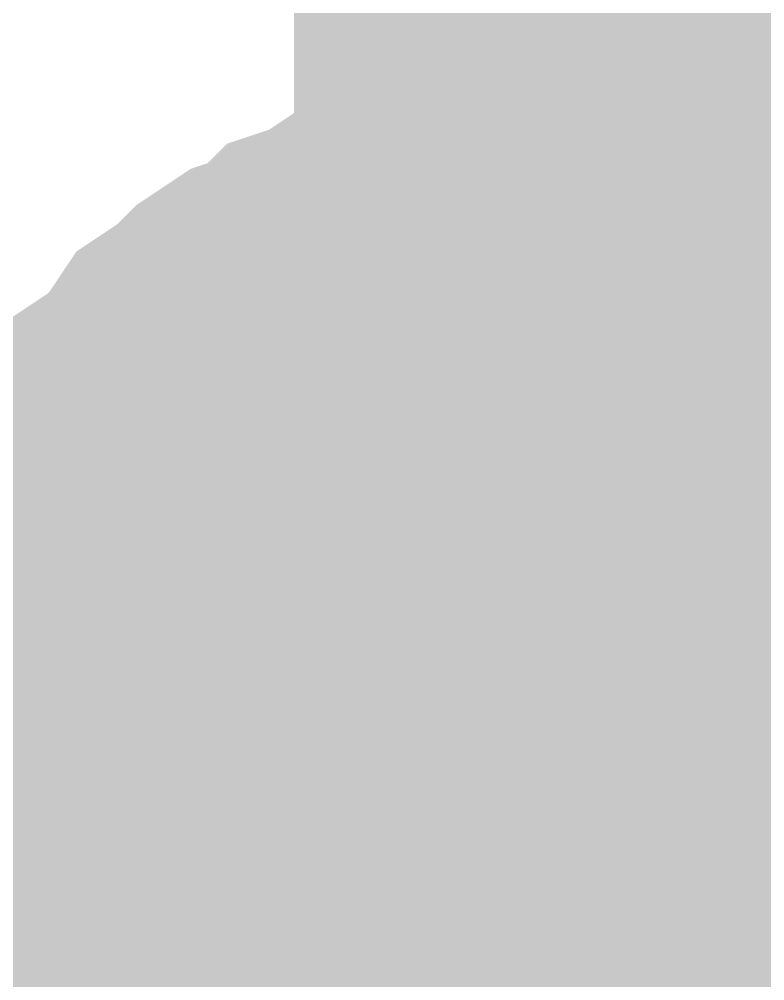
# Model space of a CAD drawing. Header units: inches. Extents: x 0 to 841, y 0 to 594.
# Drawn here: x 74.341 to 75.198, y 287.331 to 288.436 of the extents above; entities that cross this region are included whole.
import ezdxf

# ---------------------------------------------------------------- set-up
doc = ezdxf.new("R2010")
doc.units = ezdxf.units.IN
doc.layers.add('Sheet', color=255, linetype='Continuous')

msp = doc.modelspace()

# ---------------------------------------------------------------- linework, layer by layer
at = {"layer": 'Sheet'}
for points in [[(75.0315, 292.4969, 0.7493, 0.7493, 0), (75.0315, 287.4998, 0.7493, 0.7493, 0)], [(75.0315, 292.4969, 0.2997, 0.2997, 0), (75.0315, 287.4998, 0.2997, 0.2997, 0)], [(74.268, 287.4998, 0.2997, 0.2997, 0), (74.268, 287.5335, 0.2997, 0.2997, 0), (74.268, 287.5784, 0.2997, 0.2997, 0), (74.2792, 287.6121, 0.2997, 0.2997, 0), (74.2792, 287.657, 0.2997, 0.2997, 0), (74.2904, 287.6907, 0.2997, 0.2997, 0), (74.3017, 287.7244, 0.2997, 0.2997, 0), (74.3129, 287.7581, 0.2997, 0.2997, 0), (74.3241, 287.7917, 0.2997, 0.2997, 0), (74.3466, 287.8254, 0.2997, 0.2997, 0), (74.3578, 287.8591, 0.2997, 0.2997, 0), (74.3803, 287.8928, 0.2997, 0.2997, 0), (74.3915, 287.9153, 0.2997, 0.2997, 0), (74.4139, 287.949, 0.2997, 0.2997, 0), (74.4364, 287.9826, 0.2997, 0.2997, 0), (74.4701, 288.0051, 0.2997, 0.2997, 0), (74.4925, 288.0276, 0.2997, 0.2997, 0), (74.515, 288.0613, 0.2997, 0.2997, 0), (74.5487, 288.0837, 0.2997, 0.2997, 0), (74.5712, 288.1062, 0.2997, 0.2997, 0), (74.6048, 288.1286, 0.2997, 0.2997, 0), (74.6385, 288.1399, 0.2997, 0.2997, 0), (74.661, 288.1623, 0.2997, 0.2997, 0), (74.6947, 288.1735, 0.2997, 0.2997, 0), (74.7284, 288.196, 0.2997, 0.2997, 0), (74.762, 288.2072, 0.2997, 0.2997, 0), (74.807, 288.2185, 0.2997, 0.2997, 0), (74.8406, 288.2297, 0.2997, 0.2997, 0), (74.8743, 288.2409, 0.2997, 0.2997, 0), (74.9192, 288.2409, 0.2997, 0.2997, 0), (74.9529, 288.2522, 0.2997, 0.2997, 0), (74.9866, 288.2522, 0.2997, 0.2997, 0), (75.0315, 288.2522, 0.2997, 0.2997, 0)], [(74.268, 287.4998, 0.2997, 0.2997, 0), (74.268, 287.5335, 0.2997, 0.2997, 0), (74.268, 287.5784, 0.2997, 0.2997, 0), (74.2792, 287.6121, 0.2997, 0.2997, 0), (74.2792, 287.657, 0.2997, 0.2997, 0), (74.2904, 287.6907, 0.2997, 0.2997, 0), (74.3017, 287.7244, 0.2997, 0.2997, 0), (74.3129, 287.7581, 0.2997, 0.2997, 0), (74.3241, 287.7917, 0.2997, 0.2997, 0), (74.3466, 287.8254, 0.2997, 0.2997, 0), (74.3578, 287.8591, 0.2997, 0.2997, 0), (74.3803, 287.8928, 0.2997, 0.2997, 0), (74.3915, 287.9153, 0.2997, 0.2997, 0), (74.4139, 287.949, 0.2997, 0.2997, 0), (74.4364, 287.9826, 0.2997, 0.2997, 0), (74.4701, 288.0051, 0.2997, 0.2997, 0), (74.4925, 288.0276, 0.2997, 0.2997, 0), (74.515, 288.0613, 0.2997, 0.2997, 0), (74.5487, 288.0837, 0.2997, 0.2997, 0), (74.5712, 288.1062, 0.2997, 0.2997, 0), (74.6048, 288.1286, 0.2997, 0.2997, 0), (74.6385, 288.1399, 0.2997, 0.2997, 0), (74.661, 288.1623, 0.2997, 0.2997, 0), (74.6947, 288.1735, 0.2997, 0.2997, 0), (74.7284, 288.196, 0.2997, 0.2997, 0), (74.762, 288.2072, 0.2997, 0.2997, 0), (74.807, 288.2185, 0.2997, 0.2997, 0), (74.8406, 288.2297, 0.2997, 0.2997, 0), (74.8743, 288.2409, 0.2997, 0.2997, 0), (74.9192, 288.2409, 0.2997, 0.2997, 0), (74.9529, 288.2522, 0.2997, 0.2997, 0), (74.9866, 288.2522, 0.2997, 0.2997, 0), (75.0315, 288.2522, 0.2997, 0.2997, 0)], [(74.268, 287.4998, 0.2997, 0.2997, 0), (74.268, 287.5335, 0.2997, 0.2997, 0), (74.268, 287.5784, 0.2997, 0.2997, 0), (74.2792, 287.6121, 0.2997, 0.2997, 0), (74.2792, 287.657, 0.2997, 0.2997, 0), (74.2904, 287.6907, 0.2997, 0.2997, 0), (74.3017, 287.7244, 0.2997, 0.2997, 0), (74.3129, 287.7581, 0.2997, 0.2997, 0), (74.3241, 287.7917, 0.2997, 0.2997, 0), (74.3466, 287.8254, 0.2997, 0.2997, 0), (74.3578, 287.8591, 0.2997, 0.2997, 0), (74.3803, 287.8928, 0.2997, 0.2997, 0), (74.3915, 287.9153, 0.2997, 0.2997, 0), (74.4139, 287.949, 0.2997, 0.2997, 0), (74.4364, 287.9826, 0.2997, 0.2997, 0), (74.4701, 288.0051, 0.2997, 0.2997, 0), (74.4925, 288.0276, 0.2997, 0.2997, 0), (74.515, 288.0613, 0.2997, 0.2997, 0), (74.5487, 288.0837, 0.2997, 0.2997, 0), (74.5712, 288.1062, 0.2997, 0.2997, 0), (74.6048, 288.1286, 0.2997, 0.2997, 0), (74.6385, 288.1399, 0.2997, 0.2997, 0), (74.661, 288.1623, 0.2997, 0.2997, 0), (74.6947, 288.1735, 0.2997, 0.2997, 0), (74.7284, 288.196, 0.2997, 0.2997, 0), (74.762, 288.2072, 0.2997, 0.2997, 0), (74.807, 288.2185, 0.2997, 0.2997, 0), (74.8406, 288.2297, 0.2997, 0.2997, 0), (74.8743, 288.2409, 0.2997, 0.2997, 0), (74.9192, 288.2409, 0.2997, 0.2997, 0), (74.9529, 288.2522, 0.2997, 0.2997, 0), (74.9866, 288.2522, 0.2997, 0.2997, 0), (75.0315, 288.2522, 0.2997, 0.2997, 0)], [(75.0315, 288.2522, 0.2997, 0.2997, 0), (75.0315, 288.2522, 0.2997, 0.2997, 0)], [(75.0315, 288.2522, 0.2997, 0.2997, 0), (75.0652, 288.2522, 0.2997, 0.2997, 0), (75.1101, 288.2522, 0.2997, 0.2997, 0), (75.1438, 288.2409, 0.2997, 0.2997, 0), (75.1887, 288.2409, 0.2997, 0.2997, 0), (75.2224, 288.2297, 0.2997, 0.2997, 0), (75.2561, 288.2185, 0.2997, 0.2997, 0), (75.2898, 288.2072, 0.2997, 0.2997, 0), (75.3235, 288.196, 0.2997, 0.2997, 0), (75.3572, 288.1735, 0.2997, 0.2997, 0)], [(75.0315, 288.2522, 0.2997, 0.2997, 0), (75.0315, 288.2522, 0.2997, 0.2997, 0)], [(75.0315, 288.2522, 0.2997, 0.2997, 0), (75.0652, 288.2522, 0.2997, 0.2997, 0), (75.1101, 288.2522, 0.2997, 0.2997, 0), (75.1438, 288.2409, 0.2997, 0.2997, 0), (75.1887, 288.2409, 0.2997, 0.2997, 0), (75.2224, 288.2297, 0.2997, 0.2997, 0), (75.2561, 288.2185, 0.2997, 0.2997, 0), (75.2898, 288.2072, 0.2997, 0.2997, 0), (75.3235, 288.196, 0.2997, 0.2997, 0), (75.3572, 288.1735, 0.2997, 0.2997, 0)], [(75.0315, 288.2522, 0.2997, 0.2997, 0), (75.0315, 288.2522, 0.2997, 0.2997, 0)], [(75.0315, 288.2522, 0.2997, 0.2997, 0), (75.0652, 288.2522, 0.2997, 0.2997, 0), (75.1101, 288.2522, 0.2997, 0.2997, 0), (75.1438, 288.2409, 0.2997, 0.2997, 0), (75.1887, 288.2409, 0.2997, 0.2997, 0), (75.2224, 288.2297, 0.2997, 0.2997, 0), (75.2561, 288.2185, 0.2997, 0.2997, 0), (75.2898, 288.2072, 0.2997, 0.2997, 0), (75.3235, 288.196, 0.2997, 0.2997, 0), (75.3572, 288.1735, 0.2997, 0.2997, 0)], [(74.2904, 287.6907, 0.0991, 0.0991, 0), (74.3017, 287.7244, 0.0991, 0.0991, 0), (74.3129, 287.7581, 0.0991, 0.0991, 0), (74.3241, 287.7917, 0.0991, 0.0991, 0), (74.3466, 287.8254, 0.0991, 0.0991, 0), (74.3578, 287.8591, 0.0991, 0.0991, 0), (74.3803, 287.8928, 0.0991, 0.0991, 0), (74.3915, 287.9153, 0.0991, 0.0991, 0), (74.4139, 287.949, 0.0991, 0.0991, 0), (74.4364, 287.9826, 0.0991, 0.0991, 0), (74.4701, 288.0051, 0.0991, 0.0991, 0), (74.4925, 288.0276, 0.0991, 0.0991, 0), (74.515, 288.0613, 0.0991, 0.0991, 0), (74.5487, 288.0837, 0.0991, 0.0991, 0), (74.5712, 288.1062, 0.0991, 0.0991, 0), (74.6048, 288.1286, 0.0991, 0.0991, 0), (74.6385, 288.1399, 0.0991, 0.0991, 0), (74.661, 288.1623, 0.0991, 0.0991, 0), (74.6947, 288.1735, 0.0991, 0.0991, 0), (74.7284, 288.196, 0.0991, 0.0991, 0), (74.762, 288.2072, 0.0991, 0.0991, 0), (74.807, 288.2185, 0.0991, 0.0991, 0), (74.8406, 288.2297, 0.0991, 0.0991, 0), (74.8743, 288.2409, 0.0991, 0.0991, 0), (74.9192, 288.2409, 0.0991, 0.0991, 0), (74.9529, 288.2522, 0.0991, 0.0991, 0), (74.9866, 288.2522, 0.0991, 0.0991, 0), (75.0315, 288.2522, 0.0991, 0.0991, 0)], [(74.2904, 287.6907, 0.0991, 0.0991, 0), (74.3017, 287.7244, 0.0991, 0.0991, 0), (74.3129, 287.7581, 0.0991, 0.0991, 0), (74.3241, 287.7917, 0.0991, 0.0991, 0), (74.3466, 287.8254, 0.0991, 0.0991, 0), (74.3578, 287.8591, 0.0991, 0.0991, 0), (74.3803, 287.8928, 0.0991, 0.0991, 0), (74.3915, 287.9153, 0.0991, 0.0991, 0), (74.4139, 287.949, 0.0991, 0.0991, 0), (74.4364, 287.9826, 0.0991, 0.0991, 0), (74.4701, 288.0051, 0.0991, 0.0991, 0), (74.4925, 288.0276, 0.0991, 0.0991, 0), (74.515, 288.0613, 0.0991, 0.0991, 0), (74.5487, 288.0837, 0.0991, 0.0991, 0), (74.5712, 288.1062, 0.0991, 0.0991, 0), (74.6048, 288.1286, 0.0991, 0.0991, 0), (74.6385, 288.1399, 0.0991, 0.0991, 0), (74.661, 288.1623, 0.0991, 0.0991, 0), (74.6947, 288.1735, 0.0991, 0.0991, 0), (74.7284, 288.196, 0.0991, 0.0991, 0), (74.762, 288.2072, 0.0991, 0.0991, 0), (74.807, 288.2185, 0.0991, 0.0991, 0), (74.8406, 288.2297, 0.0991, 0.0991, 0), (74.8743, 288.2409, 0.0991, 0.0991, 0), (74.9192, 288.2409, 0.0991, 0.0991, 0), (74.9529, 288.2522, 0.0991, 0.0991, 0), (74.9866, 288.2522, 0.0991, 0.0991, 0), (75.0315, 288.2522, 0.0991, 0.0991, 0)], [(74.2904, 287.6907, 0.0991, 0.0991, 0), (74.3017, 287.7244, 0.0991, 0.0991, 0), (74.3129, 287.7581, 0.0991, 0.0991, 0), (74.3241, 287.7917, 0.0991, 0.0991, 0), (74.3466, 287.8254, 0.0991, 0.0991, 0), (74.3578, 287.8591, 0.0991, 0.0991, 0), (74.3803, 287.8928, 0.0991, 0.0991, 0), (74.3915, 287.9153, 0.0991, 0.0991, 0), (74.4139, 287.949, 0.0991, 0.0991, 0), (74.4364, 287.9826, 0.0991, 0.0991, 0), (74.4701, 288.0051, 0.0991, 0.0991, 0), (74.4925, 288.0276, 0.0991, 0.0991, 0), (74.515, 288.0613, 0.0991, 0.0991, 0), (74.5487, 288.0837, 0.0991, 0.0991, 0), (74.5712, 288.1062, 0.0991, 0.0991, 0), (74.6048, 288.1286, 0.0991, 0.0991, 0), (74.6385, 288.1399, 0.0991, 0.0991, 0), (74.661, 288.1623, 0.0991, 0.0991, 0), (74.6947, 288.1735, 0.0991, 0.0991, 0), (74.7284, 288.196, 0.0991, 0.0991, 0), (74.762, 288.2072, 0.0991, 0.0991, 0), (74.807, 288.2185, 0.0991, 0.0991, 0), (74.8406, 288.2297, 0.0991, 0.0991, 0), (74.8743, 288.2409, 0.0991, 0.0991, 0), (74.9192, 288.2409, 0.0991, 0.0991, 0), (74.9529, 288.2522, 0.0991, 0.0991, 0), (74.9866, 288.2522, 0.0991, 0.0991, 0), (75.0315, 288.2522, 0.0991, 0.0991, 0)], [(75.0315, 288.2522, 0.0991, 0.0991, 0), (75.0315, 288.2522, 0.0991, 0.0991, 0)], [(75.0315, 288.2522, 0.0991, 0.0991, 0), (75.0652, 288.2522, 0.0991, 0.0991, 0), (75.1101, 288.2522, 0.0991, 0.0991, 0), (75.1438, 288.2409, 0.0991, 0.0991, 0), (75.1887, 288.2409, 0.0991, 0.0991, 0), (75.2224, 288.2297, 0.0991, 0.0991, 0), (75.2561, 288.2185, 0.0991, 0.0991, 0)], [(75.0315, 288.2522, 0.0991, 0.0991, 0), (75.0315, 288.2522, 0.0991, 0.0991, 0)], [(75.0315, 288.2522, 0.0991, 0.0991, 0), (75.0652, 288.2522, 0.0991, 0.0991, 0), (75.1101, 288.2522, 0.0991, 0.0991, 0), (75.1438, 288.2409, 0.0991, 0.0991, 0), (75.1887, 288.2409, 0.0991, 0.0991, 0), (75.2224, 288.2297, 0.0991, 0.0991, 0), (75.2561, 288.2185, 0.0991, 0.0991, 0)], [(75.0315, 288.2522, 0.0991, 0.0991, 0), (75.0315, 288.2522, 0.0991, 0.0991, 0)], [(75.0315, 288.2522, 0.0991, 0.0991, 0), (75.0652, 288.2522, 0.0991, 0.0991, 0), (75.1101, 288.2522, 0.0991, 0.0991, 0), (75.1438, 288.2409, 0.0991, 0.0991, 0), (75.1887, 288.2409, 0.0991, 0.0991, 0), (75.2224, 288.2297, 0.0991, 0.0991, 0), (75.2561, 288.2185, 0.0991, 0.0991, 0)], [(74.515, 287.4998, 0.2997, 0.2997, 0), (74.515, 287.5222, 0.2997, 0.2997, 0), (74.515, 287.5559, 0.2997, 0.2997, 0), (74.5262, 287.5784, 0.2997, 0.2997, 0), (74.5262, 287.6008, 0.2997, 0.2997, 0), (74.5262, 287.6233, 0.2997, 0.2997, 0), (74.5375, 287.6458, 0.2997, 0.2997, 0), (74.5487, 287.6794, 0.2997, 0.2997, 0), (74.5599, 287.7019, 0.2997, 0.2997, 0), (74.5712, 287.7244, 0.2997, 0.2997, 0), (74.5824, 287.7468, 0.2997, 0.2997, 0), (74.5936, 287.7581, 0.2997, 0.2997, 0), (74.6048, 287.7805, 0.2997, 0.2997, 0), (74.6161, 287.803, 0.2997, 0.2997, 0), (74.6385, 287.8254, 0.2997, 0.2997, 0), (74.6498, 287.8367, 0.2997, 0.2997, 0), (74.6722, 287.8591, 0.2997, 0.2997, 0), (74.6834, 287.8703, 0.2997, 0.2997, 0), (74.7059, 287.8928, 0.2997, 0.2997, 0), (74.7284, 287.904, 0.2997, 0.2997, 0), (74.7396, 287.9153, 0.2997, 0.2997, 0), (74.762, 287.9377, 0.2997, 0.2997, 0), (74.7845, 287.949, 0.2997, 0.2997, 0), (74.807, 287.9602, 0.2997, 0.2997, 0), (74.8294, 287.9602, 0.2997, 0.2997, 0), (74.8519, 287.9714, 0.2997, 0.2997, 0), (74.8743, 287.9826, 0.2997, 0.2997, 0), (74.908, 287.9939, 0.2997, 0.2997, 0), (74.9305, 287.9939, 0.2997, 0.2997, 0), (74.9529, 287.9939, 0.2997, 0.2997, 0), (74.9754, 288.0051, 0.2997, 0.2997, 0), (75.0091, 288.0051, 0.2997, 0.2997, 0), (75.0315, 288.0051, 0.2997, 0.2997, 0)], [(74.515, 287.4998, 0.2997, 0.2997, 0), (74.515, 287.5222, 0.2997, 0.2997, 0), (74.515, 287.5559, 0.2997, 0.2997, 0), (74.5262, 287.5784, 0.2997, 0.2997, 0), (74.5262, 287.6008, 0.2997, 0.2997, 0), (74.5262, 287.6233, 0.2997, 0.2997, 0), (74.5375, 287.6458, 0.2997, 0.2997, 0), (74.5487, 287.6794, 0.2997, 0.2997, 0), (74.5599, 287.7019, 0.2997, 0.2997, 0), (74.5712, 287.7244, 0.2997, 0.2997, 0), (74.5824, 287.7468, 0.2997, 0.2997, 0), (74.5936, 287.7581, 0.2997, 0.2997, 0), (74.6048, 287.7805, 0.2997, 0.2997, 0), (74.6161, 287.803, 0.2997, 0.2997, 0), (74.6385, 287.8254, 0.2997, 0.2997, 0), (74.6498, 287.8367, 0.2997, 0.2997, 0), (74.6722, 287.8591, 0.2997, 0.2997, 0), (74.6834, 287.8703, 0.2997, 0.2997, 0), (74.7059, 287.8928, 0.2997, 0.2997, 0), (74.7284, 287.904, 0.2997, 0.2997, 0), (74.7396, 287.9153, 0.2997, 0.2997, 0), (74.762, 287.9377, 0.2997, 0.2997, 0), (74.7845, 287.949, 0.2997, 0.2997, 0), (74.807, 287.9602, 0.2997, 0.2997, 0), (74.8294, 287.9602, 0.2997, 0.2997, 0), (74.8519, 287.9714, 0.2997, 0.2997, 0), (74.8743, 287.9826, 0.2997, 0.2997, 0), (74.908, 287.9939, 0.2997, 0.2997, 0), (74.9305, 287.9939, 0.2997, 0.2997, 0), (74.9529, 287.9939, 0.2997, 0.2997, 0), (74.9754, 288.0051, 0.2997, 0.2997, 0), (75.0091, 288.0051, 0.2997, 0.2997, 0), (75.0315, 288.0051, 0.2997, 0.2997, 0)], [(75.0315, 288.0051, 0.2997, 0.2997, 0), (75.0315, 288.0051, 0.2997, 0.2997, 0)], [(75.0315, 288.0051, 0.2997, 0.2997, 0), (75.054, 288.0051, 0.2997, 0.2997, 0), (75.0877, 288.0051, 0.2997, 0.2997, 0), (75.1101, 287.9939, 0.2997, 0.2997, 0), (75.1326, 287.9939, 0.2997, 0.2997, 0), (75.1551, 287.9939, 0.2997, 0.2997, 0), (75.1775, 287.9826, 0.2997, 0.2997, 0), (75.2112, 287.9714, 0.2997, 0.2997, 0), (75.2337, 287.9602, 0.2997, 0.2997, 0), (75.2561, 287.9602, 0.2997, 0.2997, 0), (75.2786, 287.949, 0.2997, 0.2997, 0), (75.2898, 287.9377, 0.2997, 0.2997, 0), (75.3123, 287.9153, 0.2997, 0.2997, 0), (75.3347, 287.904, 0.2997, 0.2997, 0), (75.3572, 287.8928, 0.2997, 0.2997, 0)], [(75.0315, 288.0051, 0.2997, 0.2997, 0), (75.0315, 288.0051, 0.2997, 0.2997, 0)], [(75.0315, 288.0051, 0.2997, 0.2997, 0), (75.054, 288.0051, 0.2997, 0.2997, 0), (75.0877, 288.0051, 0.2997, 0.2997, 0), (75.1101, 287.9939, 0.2997, 0.2997, 0), (75.1326, 287.9939, 0.2997, 0.2997, 0), (75.1551, 287.9939, 0.2997, 0.2997, 0), (75.1775, 287.9826, 0.2997, 0.2997, 0), (75.2112, 287.9714, 0.2997, 0.2997, 0), (75.2337, 287.9602, 0.2997, 0.2997, 0), (75.2561, 287.9602, 0.2997, 0.2997, 0), (75.2786, 287.949, 0.2997, 0.2997, 0), (75.2898, 287.9377, 0.2997, 0.2997, 0), (75.3123, 287.9153, 0.2997, 0.2997, 0), (75.3347, 287.904, 0.2997, 0.2997, 0), (75.3572, 287.8928, 0.2997, 0.2997, 0)], [(74.515, 287.4998, 0.0991, 0.0991, 0), (74.515, 287.5222, 0.0991, 0.0991, 0), (74.515, 287.5559, 0.0991, 0.0991, 0), (74.5262, 287.5784, 0.0991, 0.0991, 0), (74.5262, 287.6008, 0.0991, 0.0991, 0), (74.5262, 287.6233, 0.0991, 0.0991, 0), (74.5375, 287.6458, 0.0991, 0.0991, 0), (74.5487, 287.6794, 0.0991, 0.0991, 0), (74.5599, 287.7019, 0.0991, 0.0991, 0), (74.5712, 287.7244, 0.0991, 0.0991, 0), (74.5824, 287.7468, 0.0991, 0.0991, 0), (74.5936, 287.7581, 0.0991, 0.0991, 0), (74.6048, 287.7805, 0.0991, 0.0991, 0), (74.6161, 287.803, 0.0991, 0.0991, 0), (74.6385, 287.8254, 0.0991, 0.0991, 0), (74.6498, 287.8367, 0.0991, 0.0991, 0), (74.6722, 287.8591, 0.0991, 0.0991, 0), (74.6834, 287.8703, 0.0991, 0.0991, 0), (74.7059, 287.8928, 0.0991, 0.0991, 0), (74.7284, 287.904, 0.0991, 0.0991, 0), (74.7396, 287.9153, 0.0991, 0.0991, 0), (74.762, 287.9377, 0.0991, 0.0991, 0), (74.7845, 287.949, 0.0991, 0.0991, 0), (74.807, 287.9602, 0.0991, 0.0991, 0), (74.8294, 287.9602, 0.0991, 0.0991, 0), (74.8519, 287.9714, 0.0991, 0.0991, 0), (74.8743, 287.9826, 0.0991, 0.0991, 0), (74.908, 287.9939, 0.0991, 0.0991, 0), (74.9305, 287.9939, 0.0991, 0.0991, 0), (74.9529, 287.9939, 0.0991, 0.0991, 0), (74.9754, 288.0051, 0.0991, 0.0991, 0), (75.0091, 288.0051, 0.0991, 0.0991, 0), (75.0315, 288.0051, 0.0991, 0.0991, 0)], [(74.515, 287.4998, 0.0991, 0.0991, 0), (74.515, 287.5222, 0.0991, 0.0991, 0), (74.515, 287.5559, 0.0991, 0.0991, 0), (74.5262, 287.5784, 0.0991, 0.0991, 0), (74.5262, 287.6008, 0.0991, 0.0991, 0), (74.5262, 287.6233, 0.0991, 0.0991, 0), (74.5375, 287.6458, 0.0991, 0.0991, 0), (74.5487, 287.6794, 0.0991, 0.0991, 0), (74.5599, 287.7019, 0.0991, 0.0991, 0), (74.5712, 287.7244, 0.0991, 0.0991, 0), (74.5824, 287.7468, 0.0991, 0.0991, 0), (74.5936, 287.7581, 0.0991, 0.0991, 0), (74.6048, 287.7805, 0.0991, 0.0991, 0), (74.6161, 287.803, 0.0991, 0.0991, 0), (74.6385, 287.8254, 0.0991, 0.0991, 0), (74.6498, 287.8367, 0.0991, 0.0991, 0), (74.6722, 287.8591, 0.0991, 0.0991, 0), (74.6834, 287.8703, 0.0991, 0.0991, 0), (74.7059, 287.8928, 0.0991, 0.0991, 0), (74.7284, 287.904, 0.0991, 0.0991, 0), (74.7396, 287.9153, 0.0991, 0.0991, 0), (74.762, 287.9377, 0.0991, 0.0991, 0), (74.7845, 287.949, 0.0991, 0.0991, 0), (74.807, 287.9602, 0.0991, 0.0991, 0), (74.8294, 287.9602, 0.0991, 0.0991, 0), (74.8519, 287.9714, 0.0991, 0.0991, 0), (74.8743, 287.9826, 0.0991, 0.0991, 0), (74.908, 287.9939, 0.0991, 0.0991, 0), (74.9305, 287.9939, 0.0991, 0.0991, 0), (74.9529, 287.9939, 0.0991, 0.0991, 0), (74.9754, 288.0051, 0.0991, 0.0991, 0), (75.0091, 288.0051, 0.0991, 0.0991, 0), (75.0315, 288.0051, 0.0991, 0.0991, 0)], [(75.0315, 288.0051, 0.0991, 0.0991, 0), (75.0315, 288.0051, 0.0991, 0.0991, 0)], [(75.0315, 288.0051, 0.0991, 0.0991, 0), (75.054, 288.0051, 0.0991, 0.0991, 0), (75.0877, 288.0051, 0.0991, 0.0991, 0), (75.1101, 287.9939, 0.0991, 0.0991, 0), (75.1326, 287.9939, 0.0991, 0.0991, 0), (75.1551, 287.9939, 0.0991, 0.0991, 0), (75.1775, 287.9826, 0.0991, 0.0991, 0), (75.2112, 287.9714, 0.0991, 0.0991, 0), (75.2337, 287.9602, 0.0991, 0.0991, 0), (75.2561, 287.9602, 0.0991, 0.0991, 0)], [(75.0315, 288.0051, 0.0991, 0.0991, 0), (75.0315, 288.0051, 0.0991, 0.0991, 0)], [(75.0315, 288.0051, 0.0991, 0.0991, 0), (75.054, 288.0051, 0.0991, 0.0991, 0), (75.0877, 288.0051, 0.0991, 0.0991, 0), (75.1101, 287.9939, 0.0991, 0.0991, 0), (75.1326, 287.9939, 0.0991, 0.0991, 0), (75.1551, 287.9939, 0.0991, 0.0991, 0), (75.1775, 287.9826, 0.0991, 0.0991, 0), (75.2112, 287.9714, 0.0991, 0.0991, 0), (75.2337, 287.9602, 0.0991, 0.0991, 0), (75.2561, 287.9602, 0.0991, 0.0991, 0)], [(82.5212, 287.4998, 0.7493, 0.7493, 0), (75.0315, 287.4998, 0.7493, 0.7493, 0), (72.5275, 287.4998, 0.7493, 0.7493, 0)], [(74.3466, 287.1629, 0.2997, 0.2997, 0), (74.3241, 287.1966, 0.2997, 0.2997, 0), (74.3129, 287.2303, 0.2997, 0.2997, 0), (74.3017, 287.2752, 0.2997, 0.2997, 0), (74.2904, 287.3089, 0.2997, 0.2997, 0), (74.2792, 287.3426, 0.2997, 0.2997, 0), (74.2792, 287.3875, 0.2997, 0.2997, 0), (74.268, 287.4212, 0.2997, 0.2997, 0), (74.268, 287.4549, 0.2997, 0.2997, 0), (74.268, 287.4998, 0.2997, 0.2997, 0)], [(74.268, 287.4998, 0.2997, 0.2997, 0), (74.268, 287.4998, 0.2997, 0.2997, 0)], [(74.3466, 287.1629, 0.2997, 0.2997, 0), (74.3241, 287.1966, 0.2997, 0.2997, 0), (74.3129, 287.2303, 0.2997, 0.2997, 0), (74.3017, 287.2752, 0.2997, 0.2997, 0), (74.2904, 287.3089, 0.2997, 0.2997, 0), (74.2792, 287.3426, 0.2997, 0.2997, 0), (74.2792, 287.3875, 0.2997, 0.2997, 0), (74.268, 287.4212, 0.2997, 0.2997, 0), (74.268, 287.4549, 0.2997, 0.2997, 0), (74.268, 287.4998, 0.2997, 0.2997, 0)], [(74.268, 287.4998, 0.2997, 0.2997, 0), (74.268, 287.4998, 0.2997, 0.2997, 0)], [(74.3466, 287.1629, 0.2997, 0.2997, 0), (74.3241, 287.1966, 0.2997, 0.2997, 0), (74.3129, 287.2303, 0.2997, 0.2997, 0), (74.3017, 287.2752, 0.2997, 0.2997, 0), (74.2904, 287.3089, 0.2997, 0.2997, 0), (74.2792, 287.3426, 0.2997, 0.2997, 0), (74.2792, 287.3875, 0.2997, 0.2997, 0), (74.268, 287.4212, 0.2997, 0.2997, 0), (74.268, 287.4549, 0.2997, 0.2997, 0), (74.268, 287.4998, 0.2997, 0.2997, 0)], [(74.268, 287.4998, 0.2997, 0.2997, 0), (74.268, 287.4998, 0.2997, 0.2997, 0)], [(74.6385, 287.1741, 0.2997, 0.2997, 0), (74.6161, 287.1966, 0.2997, 0.2997, 0), (74.6048, 287.2078, 0.2997, 0.2997, 0), (74.5936, 287.2303, 0.2997, 0.2997, 0), (74.5824, 287.2527, 0.2997, 0.2997, 0), (74.5712, 287.2752, 0.2997, 0.2997, 0), (74.5599, 287.2976, 0.2997, 0.2997, 0), (74.5487, 287.3201, 0.2997, 0.2997, 0), (74.5375, 287.3426, 0.2997, 0.2997, 0), (74.5262, 287.3762, 0.2997, 0.2997, 0), (74.5262, 287.3987, 0.2997, 0.2997, 0), (74.5262, 287.4212, 0.2997, 0.2997, 0), (74.515, 287.4436, 0.2997, 0.2997, 0), (74.515, 287.4773, 0.2997, 0.2997, 0), (74.515, 287.4998, 0.2997, 0.2997, 0)], [(74.515, 287.4998, 0.2997, 0.2997, 0), (74.515, 287.4998, 0.2997, 0.2997, 0)], [(74.6385, 287.1741, 0.2997, 0.2997, 0), (74.6161, 287.1966, 0.2997, 0.2997, 0), (74.6048, 287.2078, 0.2997, 0.2997, 0), (74.5936, 287.2303, 0.2997, 0.2997, 0), (74.5824, 287.2527, 0.2997, 0.2997, 0), (74.5712, 287.2752, 0.2997, 0.2997, 0), (74.5599, 287.2976, 0.2997, 0.2997, 0), (74.5487, 287.3201, 0.2997, 0.2997, 0), (74.5375, 287.3426, 0.2997, 0.2997, 0), (74.5262, 287.3762, 0.2997, 0.2997, 0), (74.5262, 287.3987, 0.2997, 0.2997, 0), (74.5262, 287.4212, 0.2997, 0.2997, 0), (74.515, 287.4436, 0.2997, 0.2997, 0), (74.515, 287.4773, 0.2997, 0.2997, 0), (74.515, 287.4998, 0.2997, 0.2997, 0)], [(74.515, 287.4998, 0.2997, 0.2997, 0), (74.515, 287.4998, 0.2997, 0.2997, 0)], [(74.5712, 287.2752, 0.0991, 0.0991, 0), (74.5599, 287.2976, 0.0991, 0.0991, 0), (74.5487, 287.3201, 0.0991, 0.0991, 0), (74.5375, 287.3426, 0.0991, 0.0991, 0), (74.5262, 287.3762, 0.0991, 0.0991, 0), (74.5262, 287.3987, 0.0991, 0.0991, 0), (74.5262, 287.4212, 0.0991, 0.0991, 0), (74.515, 287.4436, 0.0991, 0.0991, 0), (74.515, 287.4773, 0.0991, 0.0991, 0), (74.515, 287.4998, 0.0991, 0.0991, 0)], [(74.515, 287.4998, 0.0991, 0.0991, 0), (74.515, 287.4998, 0.0991, 0.0991, 0)], [(74.5712, 287.2752, 0.0991, 0.0991, 0), (74.5599, 287.2976, 0.0991, 0.0991, 0), (74.5487, 287.3201, 0.0991, 0.0991, 0), (74.5375, 287.3426, 0.0991, 0.0991, 0), (74.5262, 287.3762, 0.0991, 0.0991, 0), (74.5262, 287.3987, 0.0991, 0.0991, 0), (74.5262, 287.4212, 0.0991, 0.0991, 0), (74.515, 287.4436, 0.0991, 0.0991, 0), (74.515, 287.4773, 0.0991, 0.0991, 0), (74.515, 287.4998, 0.0991, 0.0991, 0)], [(74.515, 287.4998, 0.0991, 0.0991, 0), (74.515, 287.4998, 0.0991, 0.0991, 0)], [(74.3017, 287.2752, 0.0991, 0.0991, 0), (74.2904, 287.3089, 0.0991, 0.0991, 0)], [(74.3017, 287.2752, 0.0991, 0.0991, 0), (74.2904, 287.3089, 0.0991, 0.0991, 0)], [(74.3017, 287.2752, 0.0991, 0.0991, 0), (74.2904, 287.3089, 0.0991, 0.0991, 0)]]:
    msp.add_lwpolyline(points, format="xyseb", dxfattribs=at)
msp.add_lwpolyline([(74.746, 287.5, 0.508, 0.508, 1), (75.254, 287.5, 0.508, 0.508, 1)], format="xyseb", close=True, dxfattribs=at)

doc.saveas('drawing.dxf')
